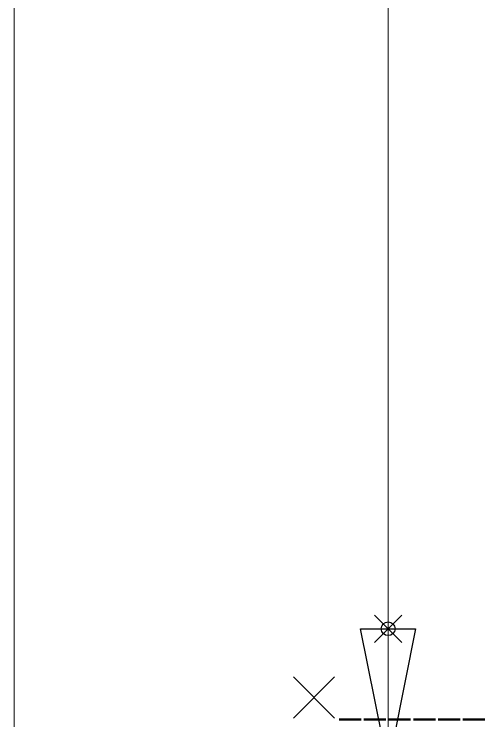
# Model space of a CAD drawing. Extents: x -3873 to 164127, y 7129 to 96529.
# Drawn here: x 50552 to 51408, y 62079 to 63366 of the extents above; entities that cross this region are included whole.
import ezdxf

# ---------------------------------------------------------------- set-up
doc = ezdxf.new("R2010")
doc.units = 0
doc.header["$PDMODE"] = 35
doc.header["$PDSIZE"] = 25
doc.layers.get('0').update_dxf_attribs({"linetype": 'CONTINUOUS'})
doc.layers.add('LAYOUT', color=90, linetype='CONTINUOUS')
doc.layers.add('LAYOUT Kromeka', color=1, linetype='CONTINUOUS', lineweight=5)
doc.layers.add('Visible (ISO)', color=7, linetype='CONTINUOUS', lineweight=50)

# ---------------------------------------------------------------- blocks, each defined once
blk = doc.blocks.new('general_Arrow')
at = {"linetype": 'Continuous'}
for p, q in [((-175, 345), (-325, 195)), ((-325, 345), (-175, 195)), ((-500, 0), (0, 100)), ((0, 100), (0, -100)), ((0, -100), (-500, 0))]:
    blk.add_line(p, q, dxfattribs=at)
blk.add_point((0, 0), dxfattribs=at)
blk = doc.blocks.new('KD43-180-CCW Feet Cutter & Unloader')
at = {"color": 3}
blk.add_lwpolyline([(815.3, 34.3), (815.3, 840, -1), (1495.8, 840), (1495.8, 34.3)], format="xyb", dxfattribs=at)
at = {"layer": 'LAYOUT', "xscale": 0.5, "yscale": 0.5, "zscale": 0.5, "rotation": 270}
blk.add_blockref('general_Arrow', (815.3, -120.7), dxfattribs=at)
blk = doc.blocks.new('FP01_Feet_Scalder')
at = {"layer": 'Visible (ISO)', "color": 0}
for p, q in [((3338, -238), (3338, -278)), ((3338, -283), (3338, -323)), ((3338, -328), (3338, -368)), ((3338, -373), (3338, -413)), ((3338, -418), (3338, -458)), ((3338, -463), (3338, -503))]:
    blk.add_line(p, q, dxfattribs=at)

msp = doc.modelspace()

# ---------------------------------------------------------------- linework, layer by layer
at = {"layer": 'LAYOUT Kromeka', "ltscale": 20}
for p, q in [((50551.7, 64092), (50551.7, 62092)), ((51232.2, 64092), (51232.2, 62092))]:
    msp.add_line(p, q, dxfattribs=at)

# ---------------------------------------------------------------- block references
at = {"layer": 'LAYOUT Kromeka', "color": 6, "ltscale": 20, "rotation": 180}
msp.add_blockref('KD43-180-CCW Feet Cutter & Unloader', (52047.5, 62126.3), dxfattribs=at)
at = {"layer": 'LAYOUT Kromeka', "rotation": 89.90410115215707}
msp.add_blockref('FP01_Feet_Scalder', (50899.6, 58744.4), dxfattribs=at)

doc.saveas('drawing.dxf')
